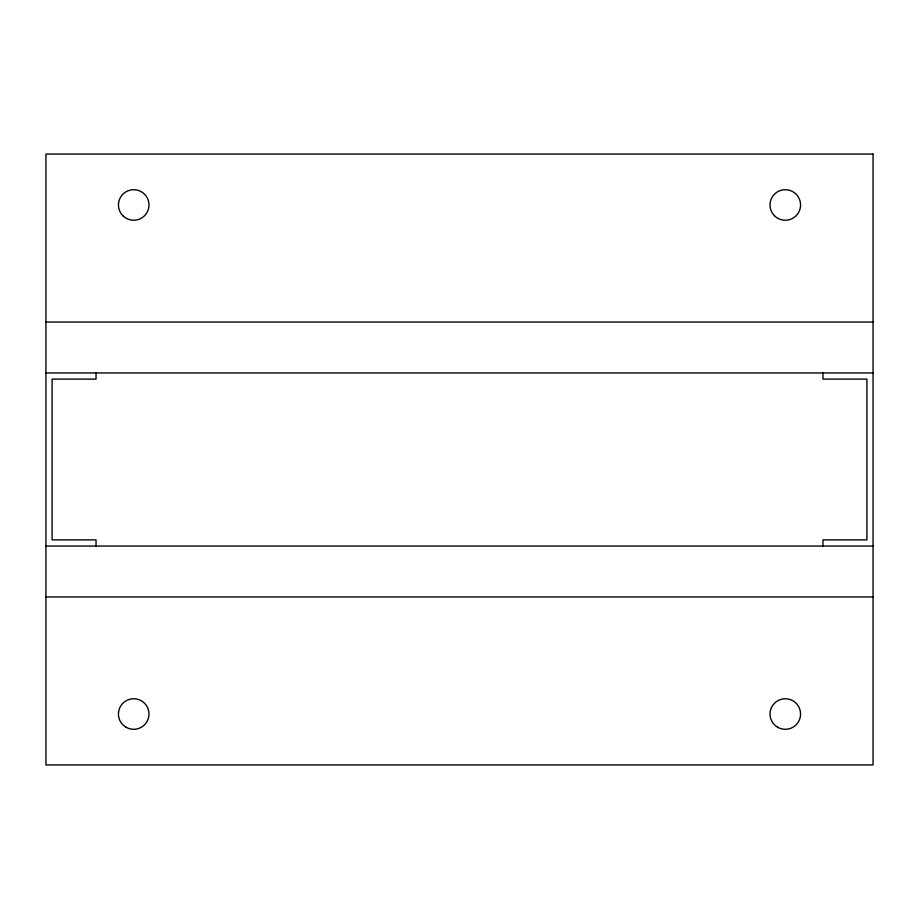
<?xml version="1.0" encoding="UTF-8"?>
<svg xmlns="http://www.w3.org/2000/svg" width="919" height="919" viewBox="0 0 919 919"><rect width="100%" height="100%" fill="white"/><g stroke="black" fill="none" stroke-linecap="round" stroke-linejoin="round"><path stroke-width="1.38" d="M45.95 322.052L873.05 322.052M45.95 372.965L873.05 372.965M45.95 546.035L873.05 546.035M45.95 596.948L873.05 596.948M822.964 372.965L822.964 379.11L866.904 379.11L866.904 539.89L822.964 539.89L822.964 546.035M96.035 372.965L96.035 379.11L52.096 379.11L52.096 539.89L96.035 539.89L96.035 546.035M873.05 154.07L45.95 154.07L45.95 764.93L873.05 764.93L873.05 154.07M774.487 215.77A15.267 15.267 0 0 0 800.047 208.923A15.267 15.267 0 0 0 781.334 190.222A15.267 15.267 0 0 0 774.487 215.77M122.916 215.77A15.267 15.267 0 0 0 148.464 208.923A15.267 15.267 0 0 0 129.763 190.222A15.267 15.267 0 0 0 122.916 215.77M777.658 727.251A15.267 15.267 0 0 0 800.564 714.029A15.267 15.267 0 0 0 777.658 700.795A15.267 15.267 0 0 0 777.658 727.251M126.075 727.251A15.267 15.267 0 0 0 148.981 714.029A15.267 15.267 0 0 0 126.075 700.795A15.267 15.267 0 0 0 126.075 727.251"/></g></svg>
